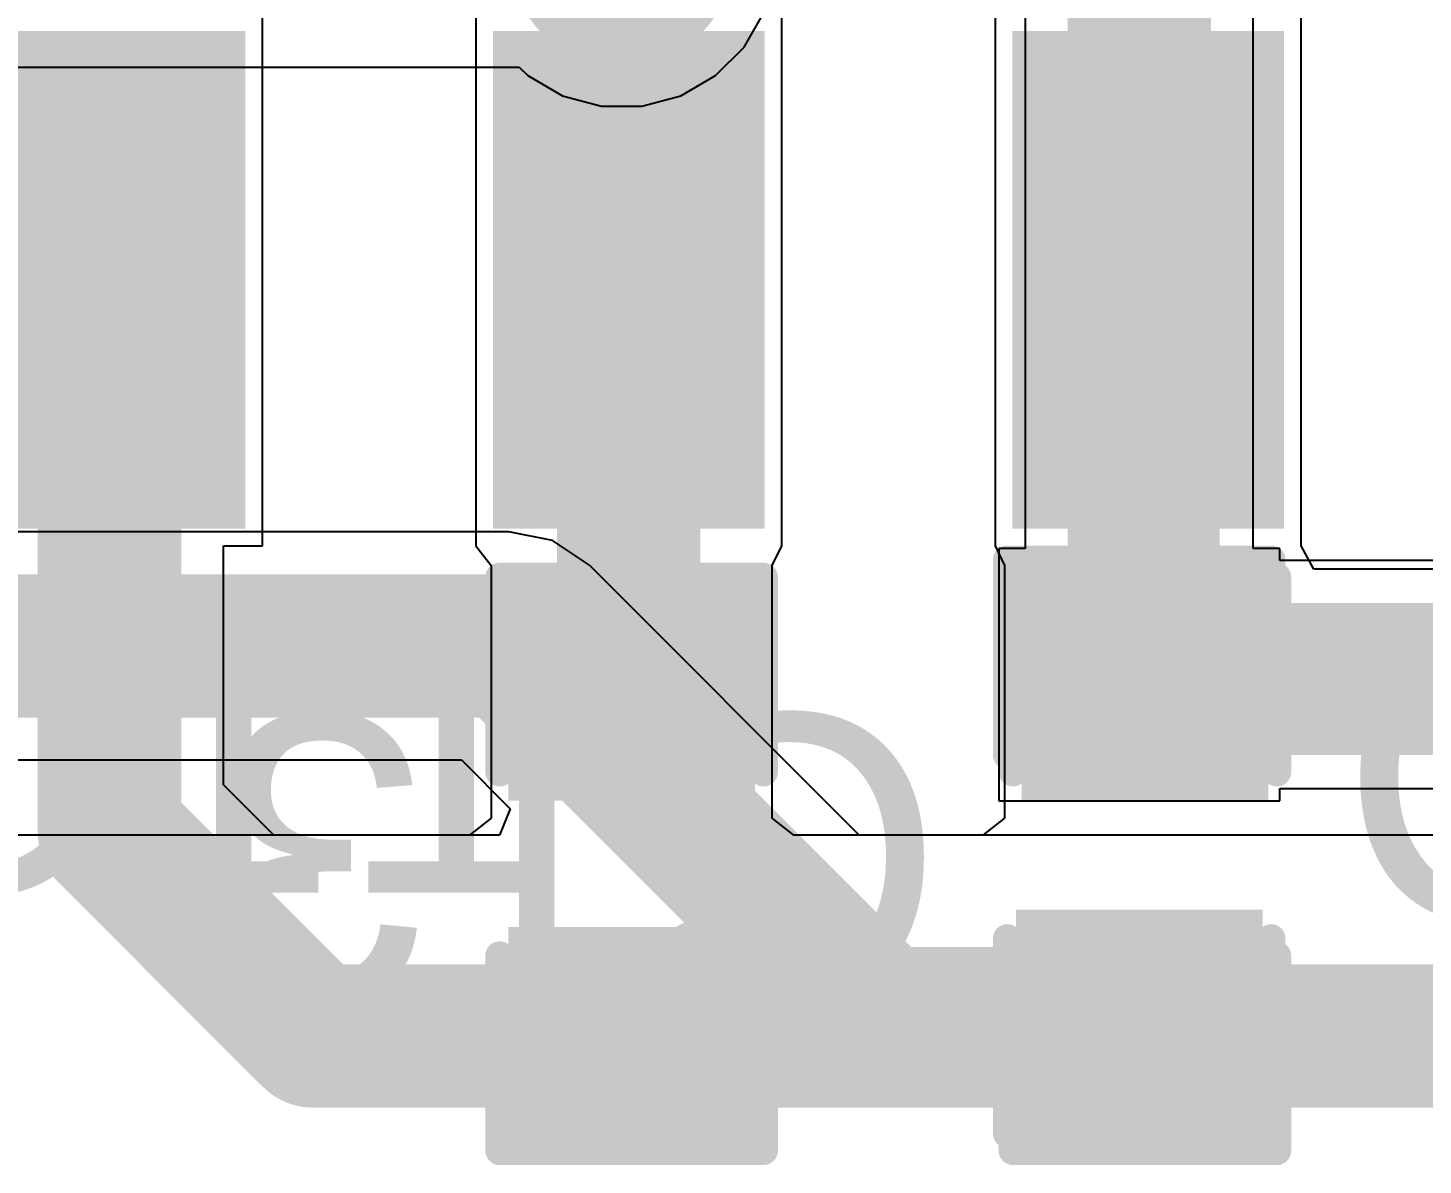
# Model space of a CAD drawing. Header units: millimetres. Extents: x -0.34 to 3.69, y -0.26 to 2.67.
# Drawn here: x 1.1962 to 1.4395, y -0.1945 to 0.0037 of the extents above; entities that cross this region are included whole.
import ezdxf

# ---------------------------------------------------------------- set-up
doc = ezdxf.new("R2010")
doc.units = ezdxf.units.MM
doc.header["$MEASUREMENT"] = 0
for name, color, linetype in [('BottomLayer', 5, 'Continuous'), ('BottomOverlay', 54, 'Continuous'), ('BottomPaste', 16, 'Continuous'), ('BottomSolder', 6, 'Continuous'), ('TopLayer', 1, 'Continuous'), ('TopOverlay', 2, 'Continuous'), ('TopPaste', 8, 'Continuous'), ('TopSolder', 216, 'Continuous')]:
    doc.layers.add(name, color=color, linetype=linetype)
doc.styles.add('Arial', font='', dxfattribs={"height": 0.2})
doc.styles.get('Arial').set_extended_font_data('Arial')

# ---------------------------------------------------------------- blocks, each defined once
blk = doc.blocks.new('LDL1117S33R_12')
at = {"layer": 'TopLayer'}
for points in [[(-0.11024, -0.0788), (-0.07087, -0.0788), (-0.07087, -0.15754), (-0.11024, -0.15754)], [(-0.01969, -0.0788), (0.01969, -0.0788), (0.01969, -0.15754), (-0.01969, -0.15754)], [(0.07087, -0.0788), (0.11024, -0.0788), (0.11024, -0.15754), (0.07087, -0.15754)]]:
    blk.add_hatch(color=1, dxfattribs=at).paths.add_polyline_path(points)
at = {"layer": 'TopPaste'}
for points in [[(-0.11024, -0.0788), (-0.07087, -0.0788), (-0.07087, -0.15754), (-0.11024, -0.15754)], [(-0.01969, -0.0788), (0.01969, -0.0788), (0.01969, -0.15754), (-0.01969, -0.15754)], [(0.07087, -0.0788), (0.11024, -0.0788), (0.11024, -0.15754), (0.07087, -0.15754)]]:
    blk.add_hatch(color=8, dxfattribs=at).paths.add_polyline_path(points)
at = {"layer": 'TopSolder'}
for points in [[(-0.11424, -0.0748), (-0.06687, -0.0748), (-0.06687, -0.16154), (-0.11424, -0.16154)], [(-0.02369, -0.0748), (0.02369, -0.0748), (0.02369, -0.16154), (-0.02369, -0.16154)], [(0.06687, -0.0748), (0.11424, -0.0748), (0.11424, -0.16154), (0.06687, -0.16154)]]:
    blk.add_hatch(color=216, dxfattribs=at).paths.add_polyline_path(points)
blk = doc.blocks.new('C__0603_B_56')
at = {"layer": 'BottomLayer'}
for points in [[(-0.015, 0.0175), (-0.015, -0.0175), (-0.045, -0.0175), (-0.045, 0.0175)], [(0.045, 0.0175), (0.045, -0.0175), (0.015, -0.0175), (0.015, 0.0175)]]:
    blk.add_hatch(color=5, dxfattribs=at).paths.add_polyline_path(points)
at = {"layer": 'BottomPaste'}
for points in [[(-0.015, 0.0175), (-0.015, -0.0175), (-0.045, -0.0175), (-0.045, 0.0175)], [(0.045, 0.0175), (0.045, -0.0175), (0.015, -0.0175), (0.015, 0.0175)]]:
    blk.add_hatch(color=16, dxfattribs=at).paths.add_polyline_path(points)
at = {"layer": 'BottomSolder'}
for points in [[(-0.011, 0.0215), (-0.011, -0.0215), (-0.049, -0.0215), (-0.049, 0.0215)], [(0.049, 0.0215), (0.049, -0.0215), (0.011, -0.0215), (0.011, 0.0215)]]:
    blk.add_hatch(color=6, dxfattribs=at).paths.add_polyline_path(points)
at = {"layer": 'BottomOverlay', "const_width": 0.005}
for points in [[(-0.05, 0.023), (-0.05, -0.023)], [(-0.05, 0.023), (-0.016, 0.023)], [(0.016, 0.023), (0.05, 0.023)], [(0.05, 0.023), (0.05, -0.023)], [(-0.05, -0.023), (-0.016, -0.023)], [(0.016, -0.023), (0.05, -0.023)]]:
    blk.add_lwpolyline(points, dxfattribs=at)
at = {"layer": 'BottomOverlay', "const_width": 0.0025}
for points in [[(-0.05125, 0.023, 1), (-0.04875, 0.023, 1)], [(-0.05125, 0.023, 1), (-0.04875, 0.023, 1)], [(-0.01725, 0.023, 1), (-0.01475, 0.023, 1)], [(0.01475, 0.023, 1), (0.01725, 0.023, 1)], [(0.04875, 0.023, 1), (0.05125, 0.023, 1)], [(0.04875, 0.023, 1), (0.05125, 0.023, 1)], [(-0.05125, -0.023, 1), (-0.04875, -0.023, 1)], [(-0.05125, -0.023, 1), (-0.04875, -0.023, 1)], [(-0.01725, -0.023, 1), (-0.01475, -0.023, 1)], [(0.01475, -0.023, 1), (0.01725, -0.023, 1)], [(0.04875, -0.023, 1), (0.05125, -0.023, 1)], [(0.04875, -0.023, 1), (0.05125, -0.023, 1)]]:
    blk.add_lwpolyline(points, format="xyb", close=True, dxfattribs=at)
blk = doc.blocks.new('C__0603_57')
at = {"layer": 'TopLayer'}
for points in [[(-0.045, -0.0175), (-0.045, 0.0175), (-0.015, 0.0175), (-0.015, -0.0175)], [(0.015, -0.0175), (0.015, 0.0175), (0.045, 0.0175), (0.045, -0.0175)]]:
    blk.add_hatch(color=1, dxfattribs=at).paths.add_polyline_path(points)
at = {"layer": 'TopPaste'}
for points in [[(-0.045, -0.0175), (-0.045, 0.0175), (-0.015, 0.0175), (-0.015, -0.0175)], [(0.015, -0.0175), (0.015, 0.0175), (0.045, 0.0175), (0.045, -0.0175)]]:
    blk.add_hatch(color=8, dxfattribs=at).paths.add_polyline_path(points)
at = {"layer": 'TopSolder'}
for points in [[(-0.049, -0.0215), (-0.049, 0.0215), (-0.011, 0.0215), (-0.011, -0.0215)], [(0.011, -0.0215), (0.011, 0.0215), (0.049, 0.0215), (0.049, -0.0215)]]:
    blk.add_hatch(color=216, dxfattribs=at).paths.add_polyline_path(points)
at = {"layer": 'TopOverlay', "const_width": 0.005}
for points in [[(-0.05, 0.023), (-0.05, -0.023)], [(-0.05, 0.023), (-0.016, 0.023)], [(0.016, 0.023), (0.05, 0.023)], [(0.05, 0.023), (0.05, -0.023)], [(-0.05, -0.023), (-0.016, -0.023)], [(0.016, -0.023), (0.05, -0.023)]]:
    blk.add_lwpolyline(points, dxfattribs=at)
at = {"layer": 'TopOverlay', "const_width": 0.0025}
for points in [[(-0.05125, 0.023, 1), (-0.04875, 0.023, 1)], [(-0.05125, 0.023, 1), (-0.04875, 0.023, 1)], [(-0.01725, 0.023, 1), (-0.01475, 0.023, 1)], [(0.01475, 0.023, 1), (0.01725, 0.023, 1)], [(0.04875, 0.023, 1), (0.05125, 0.023, 1)], [(0.04875, 0.023, 1), (0.05125, 0.023, 1)], [(-0.05125, -0.023, 1), (-0.04875, -0.023, 1)], [(-0.05125, -0.023, 1), (-0.04875, -0.023, 1)], [(-0.01725, -0.023, 1), (-0.01475, -0.023, 1)], [(0.01475, -0.023, 1), (0.01725, -0.023, 1)], [(0.04875, -0.023, 1), (0.05125, -0.023, 1)], [(0.04875, -0.023, 1), (0.05125, -0.023, 1)]]:
    blk.add_lwpolyline(points, format="xyb", close=True, dxfattribs=at)
blk = doc.blocks.new('C__0603_58')
at = {"layer": 'TopLayer'}
for points in [[(-0.045, -0.0175), (-0.045, 0.0175), (-0.015, 0.0175), (-0.015, -0.0175)], [(0.015, -0.0175), (0.015, 0.0175), (0.045, 0.0175), (0.045, -0.0175)]]:
    blk.add_hatch(color=1, dxfattribs=at).paths.add_polyline_path(points)
at = {"layer": 'TopPaste'}
for points in [[(-0.045, -0.0175), (-0.045, 0.0175), (-0.015, 0.0175), (-0.015, -0.0175)], [(0.015, -0.0175), (0.015, 0.0175), (0.045, 0.0175), (0.045, -0.0175)]]:
    blk.add_hatch(color=8, dxfattribs=at).paths.add_polyline_path(points)
at = {"layer": 'TopSolder'}
for points in [[(-0.049, -0.0215), (-0.049, 0.0215), (-0.011, 0.0215), (-0.011, -0.0215)], [(0.011, -0.0215), (0.011, 0.0215), (0.049, 0.0215), (0.049, -0.0215)]]:
    blk.add_hatch(color=216, dxfattribs=at).paths.add_polyline_path(points)
at = {"layer": 'TopOverlay', "const_width": 0.005}
for points in [[(-0.05, 0.023), (-0.05, -0.023)], [(-0.05, 0.023), (-0.016, 0.023)], [(0.016, 0.023), (0.05, 0.023)], [(0.05, 0.023), (0.05, -0.023)], [(-0.05, -0.023), (-0.016, -0.023)], [(0.016, -0.023), (0.05, -0.023)]]:
    blk.add_lwpolyline(points, dxfattribs=at)
at = {"layer": 'TopOverlay', "const_width": 0.0025}
for points in [[(-0.05125, 0.023, 1), (-0.04875, 0.023, 1)], [(-0.05125, 0.023, 1), (-0.04875, 0.023, 1)], [(-0.01725, 0.023, 1), (-0.01475, 0.023, 1)], [(0.01475, 0.023, 1), (0.01725, 0.023, 1)], [(0.04875, 0.023, 1), (0.05125, 0.023, 1)], [(0.04875, 0.023, 1), (0.05125, 0.023, 1)], [(-0.05125, -0.023, 1), (-0.04875, -0.023, 1)], [(-0.05125, -0.023, 1), (-0.04875, -0.023, 1)], [(-0.01725, -0.023, 1), (-0.01475, -0.023, 1)], [(0.01475, -0.023, 1), (0.01725, -0.023, 1)], [(0.04875, -0.023, 1), (0.05125, -0.023, 1)], [(0.04875, -0.023, 1), (0.05125, -0.023, 1)]]:
    blk.add_lwpolyline(points, format="xyb", close=True, dxfattribs=at)

msp = doc.modelspace()

# ---------------------------------------------------------------- hatches: boundary and pattern name
at = {"layer": 'BottomLayer'}
h = msp.add_hatch(color=5, dxfattribs=at)
edge = h.paths.add_edge_path()
edge.add_arc((1.29975, 0.01675), 0.01969, 0, 360)
at = {"layer": 'TopLayer'}
h = msp.add_hatch(color=1, dxfattribs=at)
edge = h.paths.add_edge_path()
edge.add_arc((1.29975, 0.01675), 0.01969, 0, 360)

# ---------------------------------------------------------------- linework, layer by layer
at = {"layer": 'BottomLayer'}
for p, q in [((1.40988, -0.087), (1.40988, 0.04136)), ((1.37012, 0.03312), (1.37012, -0.087)), ((1.3211, 0.00036), (1.32462, 0.00645)), ((1.31614, -0.0046), (1.3211, 0.00036)), ((0.97657, -0.00313), (1.28189, -0.00313)), ((1.28189, -0.00313), (1.28337, -0.0046)), ((1.28337, -0.0046), (1.28945, -0.00812)), ((1.31005, -0.00812), (1.31614, -0.0046)), ((1.28945, -0.00812), (1.29624, -0.00993)), ((1.30326, -0.00993), (1.31005, -0.00812)), ((1.29624, -0.00993), (1.30326, -0.00993)), ((1.28008, -0.08412), (0.73224, -0.08412)), ((1.28769, -0.08563), (1.28008, -0.08412)), ((1.29414, -0.08994), (1.28769, -0.08563)), ((1.37012, -0.087), (1.3655, -0.087)), ((1.3655, -0.087), (1.3655, -0.131)), ((1.4145, -0.087), (1.40988, -0.087)), ((1.4145, -0.08912), (1.4145, -0.087)), ((1.34119, -0.137), (1.29414, -0.08994)), ((1.49714, -0.08912), (1.4145, -0.08912)), ((0.724, -0.12388), (1.27184, -0.12388)), ((1.27184, -0.12388), (1.28034, -0.13238)), ((1.4145, -0.131), (1.4145, -0.12888)), ((1.4145, -0.12888), (1.49714, -0.12888)), ((1.3655, -0.131), (1.4145, -0.131)), ((1.28034, -0.13238), (1.27843, -0.137)), ((1.27843, -0.137), (0.49338, -0.137)), ((1.50013, -0.137), (1.34119, -0.137))]:
    msp.add_line(p, q, dxfattribs=at)
at = {"layer": 'BottomLayer', "const_width": 0.025}
for points in [[(1.39, -0.109), (1.39, 0.04136)], [(0.724, -0.104), (1.28008, -0.104)], [(1.28008, -0.104), (1.34508, -0.169)], [(1.39, -0.109), (1.515, -0.109)], [(1.34508, -0.169), (1.39, -0.169)], [(1.39, -0.172), (1.515, -0.172)]]:
    msp.add_lwpolyline(points, dxfattribs=at)
at = {"layer": 'BottomLayer', "const_width": 0.0125}
for points in [[(1.27383, -0.104, 1), (1.28633, -0.104, 1)], [(1.27383, -0.104, 1), (1.28633, -0.104, 1)], [(1.38375, -0.109, 1), (1.39625, -0.109, 1)], [(1.38375, -0.109, 1), (1.39625, -0.109, 1)], [(1.33883, -0.169, 1), (1.35133, -0.169, 1)], [(1.33883, -0.169, 1), (1.35133, -0.169, 1)], [(1.38375, -0.169, 1), (1.39625, -0.169, 1)], [(1.38375, -0.172, 1), (1.39625, -0.172, 1)]]:
    msp.add_lwpolyline(points, format="xyb", close=True, dxfattribs=at)
at = {"layer": 'TopLayer'}
for p, q in [((1.23713, -0.08654), (1.23713, 0.0062)), ((1.27432, 0.0062), (1.27432, -0.08654)), ((1.32769, -0.08654), (1.32769, 0.0062)), ((1.36487, 0.0062), (1.36487, -0.08654)), ((1.41824, -0.08654), (1.41824, 0.0062)), ((1.23033, -0.12821), (1.23033, -0.08654)), ((1.23033, -0.08654), (1.23713, -0.08654)), ((1.27432, -0.08654), (1.27431, -0.08654)), ((1.27431, -0.08654), (1.27699, -0.09)), ((1.32599, -0.09), (1.32769, -0.08654)), ((1.32769, -0.08654), (1.32769, -0.08654)), ((1.36487, -0.08654), (1.36487, -0.08654)), ((1.36487, -0.08654), (1.3665, -0.09)), ((1.42047, -0.09062), (1.41824, -0.08654)), ((1.27699, -0.09), (1.27699, -0.134)), ((1.32599, -0.134), (1.32599, -0.09)), ((1.3665, -0.09), (1.3665, -0.132)), ((1.49564, -0.09062), (1.42047, -0.09062)), ((1.23912, -0.137), (1.23033, -0.12821)), ((1.3665, -0.132), (1.3665, -0.134)), ((1.27699, -0.134), (1.27324, -0.137)), ((1.32975, -0.137), (1.32599, -0.134)), ((1.3665, -0.134), (1.36274, -0.137)), ((1.27324, -0.137), (1.23912, -0.137)), ((1.36274, -0.137), (1.32975, -0.137))]:
    msp.add_line(p, q, dxfattribs=at)
at = {"layer": 'TopLayer', "const_width": 0.025}
for points in [[(1.301, -0.04017), (1.301, 0.19617)], [(1.21045, -0.13645), (1.21045, -0.04017)], [(1.301, -0.11651), (1.301, -0.04017)], [(1.39155, -0.112), (1.39155, -0.04017)], [(1.391, -0.112), (1.39155, -0.112)], [(1.39155, -0.112), (1.39305, -0.1105)], [(1.39305, -0.1105), (1.5135, -0.1105)], [(1.21045, -0.13645), (1.246, -0.172)], [(1.246, -0.172), (1.30149, -0.172)], [(1.30149, -0.172), (1.391, -0.172)], [(1.391, -0.172), (1.515, -0.172)]]:
    msp.add_lwpolyline(points, dxfattribs=at)
at = {"layer": 'TopLayer', "const_width": 0.0125}
for points in [[(1.2042, -0.04017, 1), (1.2167, -0.04017, 1)], [(1.29475, -0.04017, 1), (1.30725, -0.04017, 1)], [(1.29475, -0.04017, 1), (1.30725, -0.04017, 1)], [(1.3853, -0.04017, 1), (1.3978, -0.04017, 1)], [(1.38475, -0.112, 1), (1.39725, -0.112, 1)], [(1.3853, -0.112, 1), (1.3978, -0.112, 1)], [(1.3853, -0.112, 1), (1.3978, -0.112, 1)], [(1.3853, -0.112, 1), (1.3978, -0.112, 1)], [(1.3868, -0.1105, 1), (1.3993, -0.1105, 1)], [(1.3868, -0.1105, 1), (1.3993, -0.1105, 1)], [(1.29475, -0.11651, 1), (1.30725, -0.11651, 1)], [(1.2042, -0.13645, 1), (1.2167, -0.13645, 1)], [(1.2042, -0.13645, 1), (1.2167, -0.13645, 1)], [(1.23975, -0.172, 1), (1.25225, -0.172, 1)], [(1.23975, -0.172, 1), (1.25225, -0.172, 1)], [(1.29524, -0.172, 1), (1.30774, -0.172, 1)], [(1.29524, -0.172, 1), (1.30774, -0.172, 1)], [(1.38475, -0.172, 1), (1.39725, -0.172, 1)], [(1.38475, -0.172, 1), (1.39725, -0.172, 1)]]:
    msp.add_lwpolyline(points, format="xyb", close=True, dxfattribs=at)

# ---------------------------------------------------------------- block references
msp.add_blockref('LDL1117S33R_12', (1.301, 0.078))
at = {"rotation": 90}
for name, p in [('C__0603_B_56', (1.39, -0.139)), ('C__0603_57', (1.30149, -0.142)), ('C__0603_58', (1.391, -0.142))]:
    msp.add_blockref(name, p, dxfattribs=at)

# ---------------------------------------------------------------- texts
at = {"layer": 'BottomOverlay', "style": 'Arial', "text_generation_flag": 2}
msp.add_text('C13', height=0.05, dxfattribs=at).set_placement((1.356, -0.16598))
at = {"layer": 'TopOverlay', "style": 'Arial'}
for s, p in [('C11', (1.161, -0.147)), ('C10', (1.425, -0.152))]:
    msp.add_text(s, height=0.05, dxfattribs=at).set_placement(p)

doc.saveas('drawing.dxf')
